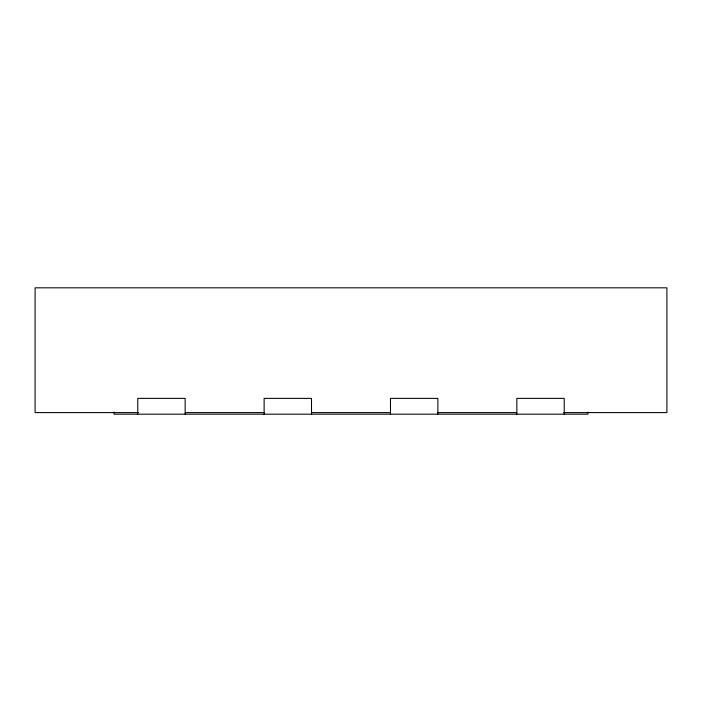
<?xml version="1.0" encoding="UTF-8"?>
<svg xmlns="http://www.w3.org/2000/svg" width="702" height="702" viewBox="0 0 702 702"><rect width="100%" height="100%" fill="white"/><g stroke="black" fill="none" stroke-linecap="round" stroke-linejoin="round"><path stroke-width="1.05" d="M138.206 412.6L35.1 412.6L35.1 287.82L666.9 287.82L666.9 412.6L563.794 412.6M185.372 412.6L264.347 412.6M311.512 412.6L390.487 412.6M437.653 412.6L516.628 412.6M587.925 412.074L587.925 414.18L114.075 414.18L114.075 412.074M564.232 414.18L564.232 398.385L516.847 398.385L516.847 414.18M437.872 414.18L437.872 398.385L390.487 398.385L390.487 414.18M311.512 414.18L311.512 398.385L264.127 398.385L264.127 414.18M185.152 414.18L185.152 398.385L137.767 398.385L137.767 414.18"/></g></svg>
